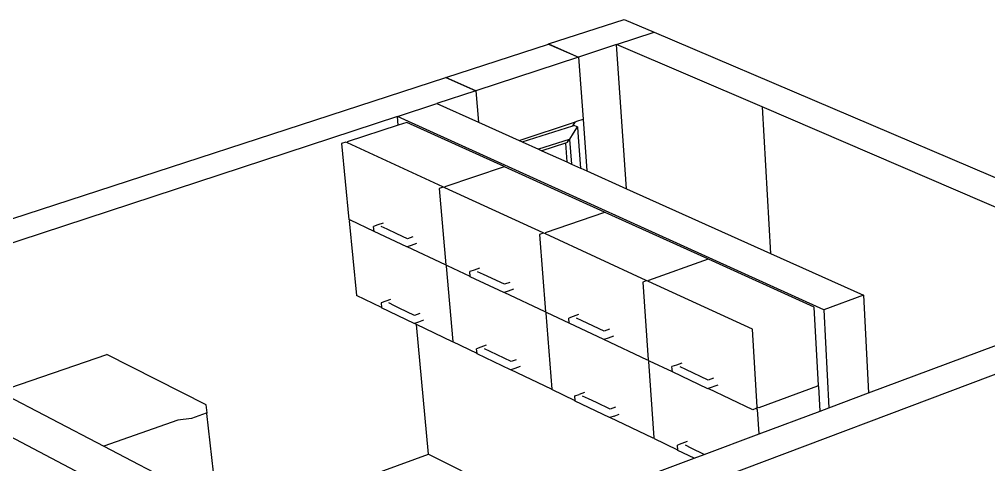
# Model space of a CAD drawing. Header units: millimetres. Extents: x -650 to 3773, y 316 to 2389.
# Drawn here: x 2963 to 3168.7, y 1480.8 to 1575.3 of the extents above; entities that cross this region are included whole.
import ezdxf

# ---------------------------------------------------------------- set-up
doc = ezdxf.new("R2010")
doc.units = ezdxf.units.MM

# ---------------------------------------------------------------- blocks, each defined once
blk = doc.blocks.new('A$C727f0937')
for p, q in [((387.1, 842.01), (403.12, 847.23)), ((403.12, 847.23), (409.49, 844.51)), ((401.5, 841.89), (409.49, 844.51)), ((409.49, 844.51), (526.4, 794.65)), ((365.33, 834.91), (387.09, 842)), ((387.09, 842), (387.1, 842.01)), ((387.09, 842), (393.45, 839.24)), ((387.1, 842.01), (393.46, 839.24)), ((401.5, 841.89), (393.46, 839.24)), ((403.67, 811.26), (401.5, 841.89)), ((432.4, 828.69), (401.5, 841.89)), ((393.45, 839.24), (371.67, 832.09)), ((393.45, 839.24), (394.43, 826.04)), ((393.45, 839.24), (393.45, 839.24)), ((393.46, 839.24), (393.45, 839.24)), ((393.46, 839.24), (393.45, 839.24)), ((228.24, 790.21), (365.32, 834.91)), ((365.32, 834.91), (365.33, 834.9)), ((365.33, 834.9), (365.33, 834.91)), ((371.67, 832.09), (365.33, 834.91)), ((365.33, 834.9), (371.66, 832.09)), ((371.66, 832.09), (363.37, 829.36)), ((371.66, 832.09), (372.23, 825.39)), ((371.67, 832.09), (372.23, 825.38)), ((355.06, 826.64), (363.37, 829.36)), ((363.37, 829.36), (372.23, 825.39)), ((432.4, 828.69), (434.2, 797.55)), ((518.31, 791.62), (432.4, 828.69)), ((355.06, 826.64), (234.39, 787)), ((355.23, 824.78), (355.06, 826.64)), ((445.48, 785.6), (355.06, 826.64)), ((355.23, 824.78), (344.41, 821.22)), ((357.03, 825.37), (355.23, 824.78)), ((377.67, 816), (357.03, 825.37)), ((372.23, 825.39), (372.23, 825.38)), ((372.23, 825.38), (380.88, 821.5)), ((380.88, 821.5), (392.79, 825.49)), ((381.49, 821.23), (392.28, 824.66)), ((392.28, 824.66), (392.79, 825.49)), ((392.28, 824.66), (392.46, 824.72)), ((393.23, 824.39), (392.46, 824.72)), ((392.79, 825.49), (393.13, 825.6)), ((393.13, 825.6), (394.43, 826.04)), ((394.43, 826.04), (395.25, 815.05)), ((391.6, 821.78), (392.42, 823.08)), ((392.42, 823.08), (393.24, 824.39)), ((393.24, 824.39), (393.23, 824.39)), ((393.24, 824.39), (393.26, 824.38)), ((393.24, 824.39), (393.24, 824.39)), ((393.26, 824.38), (393.41, 822.22)), ((344.11, 821.17), (343.21, 820.87)), ((343.21, 820.87), (344.77, 804.74)), ((344.43, 821.02), (344.11, 821.17)), ((344.41, 821.22), (344.43, 821.02)), ((364.71, 811.68), (344.43, 821.02)), ((380.88, 821.5), (381.49, 821.23)), ((381.49, 821.23), (384.98, 819.66)), ((391.49, 821.74), (384.98, 819.66)), ((390.69, 820.97), (385.65, 819.36)), ((391.07, 821.09), (390.69, 820.97)), ((390.69, 820.97), (390.98, 816.96)), ((391.07, 821.09), (391.56, 821.7)), ((391.6, 821.78), (391.49, 821.74)), ((391.56, 821.7), (391.49, 821.74)), ((391.49, 821.74), (391.58, 821.7)), ((391.49, 821.74), (391.49, 821.74)), ((391.58, 821.7), (391.95, 816.53)), ((393.41, 822.22), (393.89, 815.66)), ((384.98, 819.66), (385.65, 819.36)), ((385.65, 819.36), (390.98, 816.96)), ((390.98, 816.96), (391.95, 816.53)), ((391.95, 816.53), (393.89, 815.66)), ((377.68, 815.93), (365.11, 811.69)), ((377.68, 815.93), (377.67, 816)), ((377.77, 815.96), (377.68, 815.93)), ((398.98, 806.33), (377.77, 815.96)), ((393.89, 815.66), (393.96, 815.62)), ((393.96, 815.62), (395.25, 815.05)), ((395.25, 815.05), (403.67, 811.26)), ((364.72, 811.62), (363.88, 811.34)), ((363.88, 811.34), (365.31, 795.12)), ((364.72, 811.62), (364.71, 811.68)), ((364.8, 811.65), (364.72, 811.62)), ((365.13, 811.49), (364.8, 811.65)), ((365.11, 811.69), (365.13, 811.49)), ((385.97, 801.9), (365.13, 811.49)), ((403.67, 811.26), (434.2, 797.55)), ((398.99, 806.23), (386.41, 801.89)), ((398.99, 806.23), (398.98, 806.33)), ((399.11, 806.27), (398.99, 806.23)), ((420.92, 796.38), (399.11, 806.27)), ((345.09, 804.59), (344.77, 804.74)), ((345.09, 804.59), (344.83, 804.5)), ((344.83, 804.5), (346.37, 788.6)), ((350.09, 802.23), (345.09, 804.59)), ((352.05, 803.98), (350.92, 803.61)), ((350.92, 803.61), (350, 803.29)), ((350.09, 802.23), (350, 803.29)), ((350.1, 802.2), (350.09, 802.23)), ((357.05, 798.93), (350.1, 802.2)), ((352.85, 802.7), (351.63, 803.27)), ((354.89, 801.73), (352.85, 802.7)), ((385.97, 801.82), (385.97, 801.9)), ((386.41, 801.89), (386.43, 801.69)), ((357.16, 800.67), (354.89, 801.73)), ((358.29, 801.05), (357.16, 800.67)), ((385.97, 801.82), (385.15, 801.54)), ((385.15, 801.54), (386.45, 785.19)), ((386.07, 801.85), (385.97, 801.82)), ((386.43, 801.69), (386.07, 801.85)), ((407.83, 791.83), (386.43, 801.69)), ((357.09, 798.94), (357.05, 798.93)), ((357.97, 799.24), (357.09, 798.94)), ((365.24, 795.1), (357.09, 798.94)), ((359.1, 799.63), (357.97, 799.24)), ((420.93, 796.3), (408.29, 791.82)), ((420.93, 796.3), (420.92, 796.38)), ((421.03, 796.33), (420.93, 796.3)), ((443.46, 786.16), (421.03, 796.33)), ((434.2, 797.55), (453.95, 788.68)), ((365.31, 795.12), (365.24, 795.1)), ((365.31, 795.12), (365.32, 795.06)), ((365.64, 794.91), (365.32, 795.06)), ((365.64, 794.91), (365.38, 794.82)), ((365.38, 794.82), (366.79, 778.84)), ((370.49, 792.63), (365.64, 794.91)), ((371.32, 794.02), (370.4, 793.69)), ((370.49, 792.63), (370.4, 793.69)), ((372.46, 794.41), (371.32, 794.02)), ((373.27, 793.1), (372.05, 793.67)), ((370.49, 792.59), (370.49, 792.63)), ((377.63, 789.23), (370.49, 792.59)), ((377.73, 791.01), (373.27, 793.1)), ((407.84, 791.71), (407.07, 791.44)), ((407.84, 791.71), (407.83, 791.83)), ((407.99, 791.76), (407.84, 791.71)), ((408.3, 791.62), (407.99, 791.76)), ((408.29, 791.82), (408.3, 791.62)), ((430.37, 781.46), (408.3, 791.62)), ((378.56, 789.55), (377.67, 789.25)), ((378.87, 791.4), (377.73, 791.01)), ((379.69, 789.95), (378.56, 789.55)), ((407.07, 791.44), (408.22, 774.98)), ((351.66, 786.05), (346.37, 788.6)), ((353.6, 787.77), (351.57, 787.07)), ((377.67, 789.25), (377.63, 789.23)), ((386.36, 785.15), (377.67, 789.25)), ((453.95, 788.68), (445.48, 785.6)), ((453.95, 788.68), (454.98, 767.93)), ((351.57, 787.07), (351.66, 786.05)), ((351.66, 786.05), (351.66, 785.99)), ((358.58, 782.67), (351.66, 785.99)), ((354.4, 786.46), (353.19, 787.05)), ((355.42, 785.96), (354.4, 786.46)), ((358.69, 784.4), (355.42, 785.96)), ((444.36, 769.49), (443.46, 786.16)), ((445.48, 785.6), (446.59, 764.79)), ((351.35, 717.39), (224.98, 783.91)), ((359.81, 784.79), (358.69, 784.4)), ((360.61, 783.38), (359.49, 782.98)), ((386.45, 785.19), (386.36, 785.15)), ((386.45, 785.19), (386.45, 785.11)), ((386.78, 784.95), (386.45, 785.11)), ((386.78, 784.95), (386.51, 784.86)), ((386.51, 784.86), (387.79, 768.75)), ((391.46, 782.75), (386.78, 784.95)), ((392.3, 784.16), (391.38, 783.82)), ((391.46, 782.75), (391.38, 783.82)), ((393.44, 784.56), (392.3, 784.16)), ((394.26, 783.24), (393.04, 783.81)), ((358.65, 782.69), (358.58, 782.67)), ((359.49, 782.98), (358.65, 782.69)), ((359.1, 782.47), (358.65, 782.69)), ((361.62, 754.93), (359.1, 782.47)), ((366.71, 778.81), (359.1, 782.47)), ((391.46, 782.72), (391.46, 782.75)), ((398.8, 779.26), (391.46, 782.72)), ((398.89, 781.07), (394.26, 783.24)), ((400.03, 781.47), (398.89, 781.07)), ((431.37, 764.92), (430.37, 781.46)), ((398.83, 779.28), (398.8, 779.26)), ((399.73, 779.59), (398.83, 779.28)), ((408.08, 774.92), (398.83, 779.28)), ((400.87, 780), (399.73, 779.59)), ((454.98, 767.93), (486.36, 779.67)), ((366.79, 778.84), (366.71, 778.81)), ((366.79, 778.84), (366.79, 778.77)), ((371.93, 776.3), (366.79, 778.77)), ((372.76, 777.65), (371.84, 777.32)), ((371.93, 776.3), (371.84, 777.32)), ((373.89, 778.05), (372.76, 777.65)), ((374.69, 776.72), (373.49, 777.3)), ((270.47, 768.22), (293.43, 776.08)), ((314.47, 765.39), (293.43, 776.08)), ((371.94, 776.24), (371.93, 776.3)), ((379.04, 772.82), (371.94, 776.24)), ((379.14, 774.59), (374.69, 776.72)), ((493.75, 776.37), (419.91, 748.53)), ((379.95, 773.15), (379.11, 772.85)), ((380.26, 774.99), (379.14, 774.59)), ((381.08, 773.55), (379.95, 773.15)), ((408.22, 774.98), (408.08, 774.92)), ((408.22, 774.98), (408.23, 774.85)), ((408.55, 774.7), (408.23, 774.85)), ((408.55, 774.7), (408.29, 774.6)), ((408.29, 774.6), (409.42, 758.38)), ((413.37, 772.43), (408.55, 774.7)), ((414.22, 773.86), (413.29, 773.53)), ((413.37, 772.43), (413.29, 773.53)), ((415.36, 774.28), (414.22, 773.86)), ((416.2, 772.93), (414.99, 773.5)), ((379.11, 772.85), (379.04, 772.82)), ((387.7, 768.71), (379.11, 772.85)), ((413.37, 772.41), (413.37, 772.43)), ((420.91, 768.84), (413.37, 772.41)), ((420.99, 770.68), (416.2, 772.93)), ((422.13, 771.09), (420.99, 770.68)), ((422.98, 769.61), (420.95, 768.86)), ((444.14, 769.41), (431.68, 764.78)), ((444.36, 769.49), (444.14, 769.41)), ((444.41, 769.28), (444.14, 769.41)), ((444.69, 764.09), (444.41, 769.28)), ((270.47, 768.22), (292.75, 756.62)), ((387.79, 768.75), (387.7, 768.71)), ((387.79, 768.75), (387.8, 768.67)), ((392.76, 766.27), (387.8, 768.67)), ((392.69, 767.3), (393.61, 767.64)), ((392.76, 766.27), (392.69, 767.3)), ((394.74, 768.05), (393.61, 767.64)), ((395.56, 766.71), (394.34, 767.29)), ((420.95, 768.86), (420.91, 768.84)), ((430.47, 764.38), (420.95, 768.86)), ((446.59, 764.79), (454.98, 767.93)), ((314.65, 763.69), (314.47, 765.39)), ((392.77, 766.21), (392.76, 766.27)), ((400.06, 762.71), (392.77, 766.21)), ((397.24, 765.89), (395.56, 766.71)), ((400.15, 764.5), (397.24, 765.89)), ((401.28, 764.92), (400.15, 764.5)), ((431.68, 764.78), (431.37, 764.92)), ((431.38, 764.72), (431.37, 764.92)), ((314.49, 763.63), (311.37, 762.53)), ((314.65, 763.69), (314.49, 763.63)), ((314.49, 763.63), (314.62, 763.56)), ((316.8, 744.1), (314.62, 763.56)), ((400.99, 763.04), (400.13, 762.73)), ((400.99, 763.04), (402.11, 763.46)), ((431.11, 764.62), (430.47, 764.38)), ((431.38, 764.72), (431.11, 764.62)), ((431.43, 764.46), (431.11, 764.62)), ((431.75, 759.24), (431.43, 764.46)), ((431.75, 759.24), (444.69, 764.09)), ((444.69, 764.09), (446.59, 764.79)), ((308.46, 762.14), (292.75, 756.62)), ((311.37, 762.53), (308.46, 762.14)), ((400.13, 762.73), (400.06, 762.71)), ((409.28, 758.33), (400.13, 762.73)), ((420.15, 754.9), (431.75, 759.24)), ((409.42, 758.38), (409.28, 758.33)), ((409.42, 758.38), (409.43, 758.26)), ((414.53, 755.8), (409.43, 758.26)), ((415.38, 757.19), (414.46, 756.85)), ((414.53, 755.8), (414.46, 756.85)), ((416.51, 757.61), (415.38, 757.19)), ((417.35, 756.25), (416.15, 756.83)), ((292.75, 756.62), (316.8, 744.1)), ((322.98, 740.88), (361.62, 754.93)), ((361.62, 754.93), (381.13, 745.2)), ((414.54, 755.74), (414.53, 755.8)), ((417.97, 754.09), (414.54, 755.74)), ((420.15, 754.9), (417.35, 756.25)), ((417.97, 754.09), (420.15, 754.9)), ((403.5, 748.68), (417.97, 754.09))]:
    blk.add_line(p, q)

msp = doc.modelspace()

# ---------------------------------------------------------------- block references
msp.add_blockref('A$C727f0937', (2688.2, 728.07))

doc.saveas('drawing.dxf')
